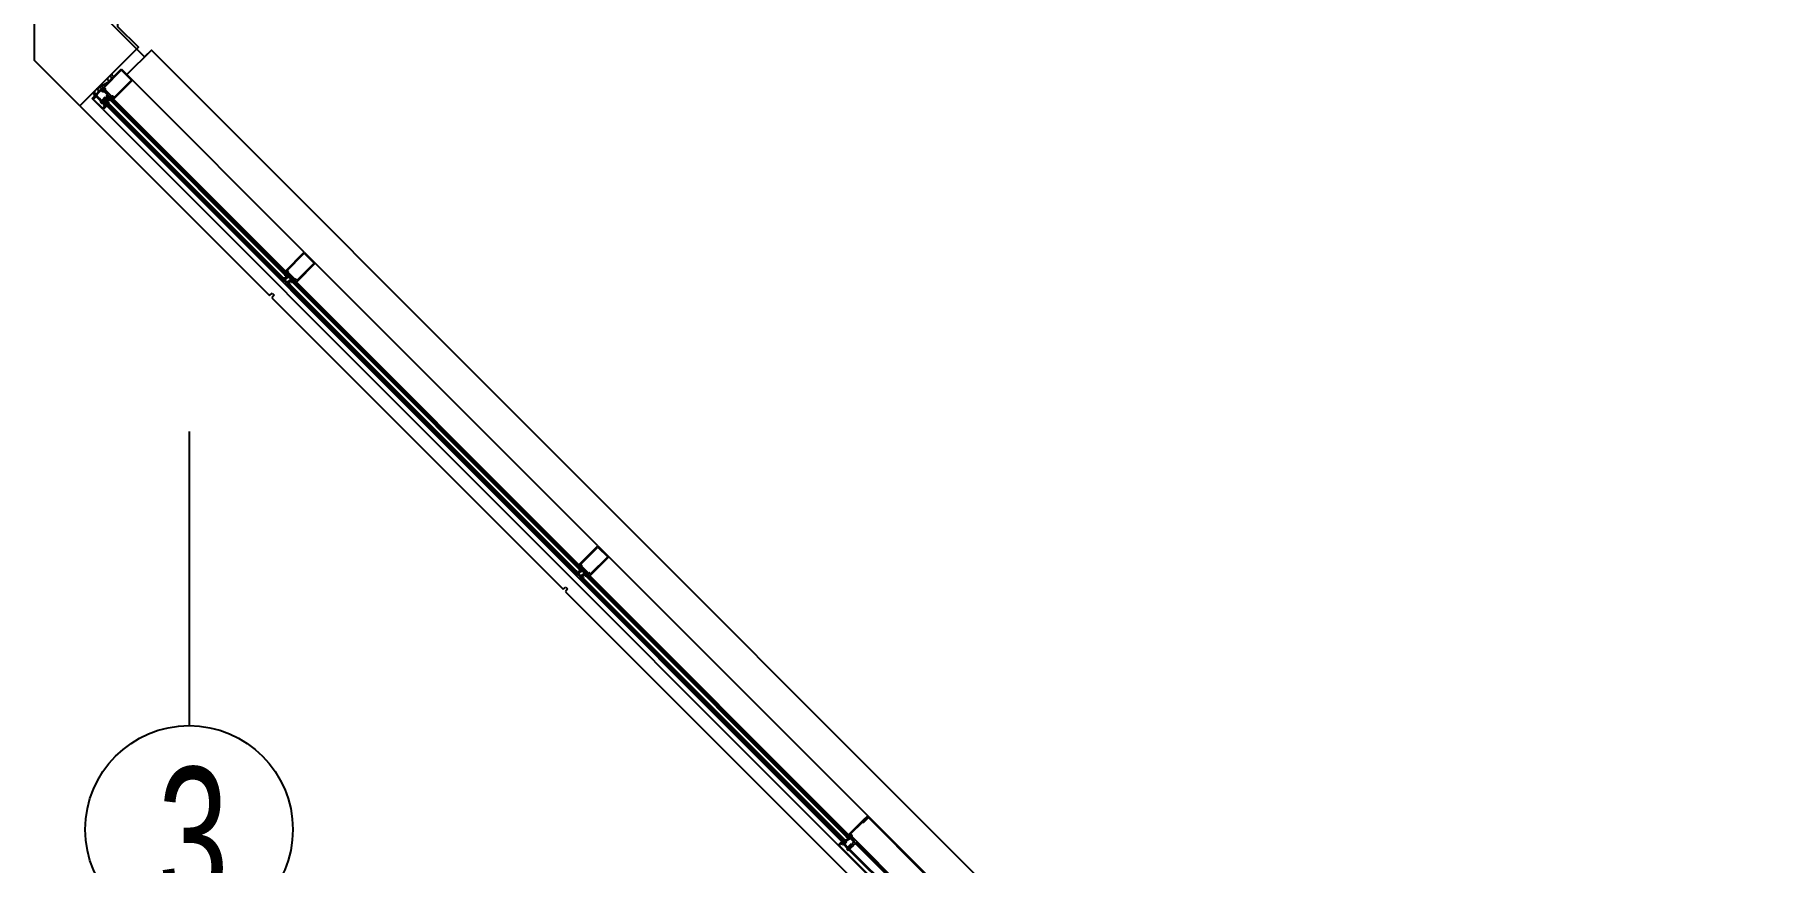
# Model space of a CAD drawing. Header units: inches. Extents: x -71 to 4528, y -885 to 4524.
# Drawn here: x 0 to 249.4, y 631.3 to 750.8 of the extents above; entities that cross this region are included whole.
import ezdxf

# ---------------------------------------------------------------- set-up
doc = ezdxf.new("R2010")
doc.units = ezdxf.units.IN
doc.header["$LTSCALE"] = 96
doc.header["$MEASUREMENT"] = 0
for name, color, linetype in [('A-Anno-Bldg', 7, 'Continuous'), ('A-Glaz-Exst', 53, 'Continuous'), ('A-Wall-Bldg', 235, 'Continuous')]:
    doc.layers.add(name, color=color, linetype=linetype)
doc.layers.add('Viewport', color=14, linetype='Continuous', plot=False)
doc.styles.add('XFINE_1-8', font='ARIALN.TTF', dxfattribs={"width": 0.8, "height": 10})

msp = doc.modelspace()

# ---------------------------------------------------------------- linework, layer by layer
at = {"layer": 'A-Anno-Bldg'}
msp.add_lwpolyline([(22.33, 693.47), (22.33, 651.01)], dxfattribs=at)
msp.add_circle((22.33, 636.01), 15, dxfattribs=at)
at = {"layer": 'A-Glaz-Exst'}
for p, q in [((6.56, 740.52), (0, 747.08)), ((12.48, 745.74), (12.57, 745.83)), ((12.57, 745.83), (14.16, 744.24)), ((10.43, 744.4), (9.01, 742.98)), ((9.01, 742.98), (10.78, 744.04)), ((12.48, 745.74), (9.99, 743.25)), ((10.1, 743.23), (12.54, 745.67)), ((10.78, 744.04), (10.43, 744.4)), ((10.56, 744.47), (10.55, 744.44)), ((10.55, 744.44), (10.55, 744.41)), ((10.55, 744.41), (10.55, 744.39)), ((10.55, 744.39), (10.55, 744.36)), ((10.55, 744.36), (10.55, 744.34)), ((10.55, 744.34), (10.55, 744.32)), ((10.55, 744.32), (10.56, 744.29)), ((10.57, 744.49), (10.56, 744.47)), ((10.56, 744.29), (10.57, 744.27)), ((10.58, 744.52), (10.57, 744.49)), ((10.57, 744.27), (10.58, 744.25)), ((10.6, 744.54), (10.58, 744.52)), ((10.58, 744.25), (10.59, 744.24)), ((10.59, 744.24), (10.6, 744.22)), ((10.61, 744.57), (10.6, 744.54)), ((10.6, 744.22), (10.62, 744.2)), ((10.63, 744.59), (10.61, 744.57)), ((10.62, 744.2), (10.64, 744.19)), ((10.65, 744.61), (10.63, 744.59)), ((10.64, 744.19), (10.66, 744.18)), ((10.67, 744.63), (10.65, 744.61)), ((10.66, 744.18), (10.68, 744.17)), ((10.69, 744.66), (10.67, 744.63)), ((10.68, 744.17), (10.7, 744.17)), ((10.71, 744.67), (10.69, 744.66)), ((10.7, 744.17), (10.73, 744.16)), ((10.74, 744.69), (10.71, 744.67)), ((10.73, 744.16), (10.75, 744.16)), ((10.76, 744.71), (10.74, 744.69)), ((10.75, 744.16), (10.77, 744.16)), ((10.79, 744.72), (10.76, 744.71)), ((10.77, 744.16), (10.8, 744.16)), ((10.81, 744.73), (10.79, 744.72)), ((10.8, 744.16), (10.83, 744.17)), ((10.84, 744.74), (10.81, 744.73)), ((10.83, 744.17), (10.85, 744.18)), ((10.86, 744.75), (10.84, 744.74)), ((10.85, 744.18), (10.88, 744.19)), ((10.89, 744.75), (10.86, 744.75)), ((10.88, 744.19), (10.9, 744.2)), ((10.91, 744.75), (10.89, 744.75)), ((10.9, 744.2), (10.93, 744.21)), ((10.94, 744.76), (10.91, 744.75)), ((10.93, 744.21), (10.95, 744.23)), ((10.96, 744.75), (10.94, 744.76)), ((10.95, 744.23), (10.98, 744.24)), ((10.99, 744.75), (10.96, 744.75)), ((10.98, 744.24), (11, 744.26)), ((11.01, 744.74), (10.99, 744.75)), ((11, 744.26), (11.02, 744.28)), ((11.03, 744.74), (11.01, 744.74)), ((11.02, 744.28), (11.04, 744.3)), ((11.05, 744.72), (11.03, 744.74)), ((11.04, 744.3), (11.06, 744.33)), ((11.07, 744.71), (11.05, 744.72)), ((11.06, 744.33), (11.08, 744.35)), ((11.08, 744.7), (11.07, 744.71)), ((11.1, 744.68), (11.08, 744.7)), ((11.08, 744.35), (11.09, 744.37)), ((11.09, 744.37), (11.11, 744.4)), ((11.11, 744.66), (11.1, 744.68)), ((11.12, 744.64), (11.11, 744.66)), ((11.11, 744.4), (11.12, 744.42)), ((11.13, 744.62), (11.12, 744.64)), ((11.12, 744.42), (11.13, 744.45)), ((11.14, 744.6), (11.13, 744.62)), ((11.13, 744.48), (11.14, 744.5)), ((11.13, 744.45), (11.13, 744.48)), ((11.14, 744.58), (11.14, 744.6)), ((11.14, 744.55), (11.14, 744.58)), ((11.14, 744.53), (11.14, 744.55)), ((11.14, 744.5), (11.14, 744.53)), ((14.16, 744.24), (11.42, 741.5)), ((11.56, 741.77), (14, 744.21)), ((14, 744.21), (12.48, 745.74)), ((12.54, 745.67), (12.48, 745.74)), ((38.99, 719.4), (14.16, 744.24)), ((8.32, 741.58), (8.85, 742.11)), ((9.92, 739.99), (8.32, 741.58)), ((8.51, 741.7), (8.4, 741.59)), ((8.4, 741.59), (9.92, 740.07)), ((8.58, 741.63), (8.51, 741.7)), ((8.7, 741.89), (8.55, 741.74)), ((8.55, 741.74), (8.62, 741.67)), ((8.7, 741.89), (8.64, 741.66)), ((8.64, 741.66), (8.68, 741.62)), ((8.66, 742.52), (8.65, 742.49)), ((8.65, 742.49), (8.65, 742.47)), ((8.65, 742.47), (8.65, 742.45)), ((8.65, 742.45), (8.66, 742.42)), ((8.67, 742.57), (8.66, 742.55)), ((8.66, 742.55), (8.66, 742.52)), ((8.66, 742.42), (8.66, 742.4)), ((8.66, 742.4), (8.67, 742.38)), ((8.68, 742.6), (8.67, 742.57)), ((8.67, 742.38), (8.68, 742.36)), ((8.69, 742.62), (8.68, 742.6)), ((8.68, 742.36), (8.7, 742.34)), ((8.68, 741.62), (8.92, 741.87)), ((8.7, 742.65), (8.69, 742.62)), ((8.72, 742.67), (8.7, 742.65)), ((8.7, 742.34), (8.71, 742.33)), ((8.74, 741.86), (8.7, 741.89)), ((8.74, 741.86), (8.7, 741.89)), ((8.71, 742.33), (8.73, 742.31)), ((8.73, 742.7), (8.72, 742.67)), ((8.75, 742.72), (8.73, 742.7)), ((8.73, 742.31), (8.75, 742.3)), ((8.88, 742.09), (8.74, 741.86)), ((8.88, 742.09), (8.74, 741.86)), ((8.77, 742.74), (8.75, 742.72)), ((8.75, 742.3), (8.76, 742.29)), ((8.76, 742.29), (8.79, 742.28)), ((8.79, 742.76), (8.77, 742.74)), ((8.82, 742.78), (8.79, 742.76)), ((8.79, 742.28), (8.81, 742.27)), ((8.81, 742.27), (8.83, 742.27)), ((8.84, 742.8), (8.82, 742.78)), ((8.83, 742.27), (8.86, 742.27)), ((8.87, 742.81), (8.84, 742.8)), ((8.85, 742.11), (9.69, 742.95)), ((8.85, 742.11), (8.88, 742.09)), ((8.85, 742.11), (8.88, 742.09)), ((8.86, 742.27), (8.88, 742.27)), ((8.89, 742.83), (8.87, 742.81)), ((8.88, 742.27), (8.91, 742.27)), ((8.92, 742.84), (8.89, 742.83)), ((8.91, 742.27), (8.93, 742.27)), ((8.94, 742.85), (8.92, 742.84)), ((8.92, 741.87), (9.36, 741.44)), ((8.93, 742.27), (8.96, 742.28)), ((8.97, 742.85), (8.94, 742.85)), ((8.96, 742.28), (8.98, 742.29)), ((8.96, 742), (9.11, 742.26)), ((9.44, 741.52), (8.96, 742)), ((8.99, 742.86), (8.97, 742.85)), ((8.98, 742.29), (9.01, 742.3)), ((9.02, 742.86), (8.99, 742.86)), ((9.01, 742.98), (9.37, 742.63)), ((9.01, 742.3), (9.03, 742.32)), ((9.04, 742.86), (9.02, 742.86)), ((9.03, 742.32), (9.06, 742.33)), ((9.07, 742.86), (9.04, 742.86)), ((9.06, 742.33), (9.08, 742.35)), ((9.09, 742.86), (9.07, 742.86)), ((9.08, 742.35), (9.11, 742.37)), ((9.11, 742.85), (9.09, 742.86)), ((9.14, 742.84), (9.11, 742.85)), ((9.11, 742.26), (9.65, 742.8)), ((9.11, 742.37), (9.13, 742.39)), ((9.13, 742.39), (9.15, 742.41)), ((9.16, 742.83), (9.14, 742.84)), ((9.15, 742.41), (9.17, 742.43)), ((9.17, 742.82), (9.16, 742.83)), ((9.19, 742.8), (9.17, 742.82)), ((9.17, 742.43), (9.18, 742.46)), ((9.18, 742.46), (9.2, 742.48)), ((9.2, 742.79), (9.19, 742.8)), ((9.22, 742.77), (9.2, 742.79)), ((9.2, 742.48), (9.21, 742.5)), ((9.21, 742.5), (9.22, 742.53)), ((9.23, 742.75), (9.22, 742.77)), ((9.22, 742.53), (9.23, 742.56)), ((9.24, 742.73), (9.23, 742.75)), ((9.23, 742.56), (9.24, 742.58)), ((9.24, 742.71), (9.24, 742.73)), ((9.25, 742.68), (9.24, 742.71)), ((9.24, 742.61), (9.25, 742.63)), ((9.24, 742.58), (9.24, 742.61)), ((9.25, 742.66), (9.25, 742.68)), ((9.25, 742.63), (9.25, 742.66)), ((9.36, 741.44), (9.4, 741.44)), ((9.4, 741.44), (9.4, 741.39)), ((9.4, 741.39), (9.72, 741.07)), ((9.81, 741.16), (9.49, 741.48)), ((9.52, 741.06), (9.6, 741.14)), ((9.76, 740.82), (9.52, 741.06)), ((9.57, 741.16), (9.6, 741.19)), ((9.86, 740.87), (9.57, 741.16)), ((9.58, 741), (9.66, 741.08)), ((9.6, 741.19), (9.89, 740.9)), ((9.65, 742.8), (9.67, 742.78)), ((9.65, 742.71), (9.81, 742.56)), ((9.81, 742.84), (9.69, 742.95)), ((9.7, 741.27), (9.77, 741.35)), ((9.81, 741.16), (9.7, 741.27)), ((9.7, 740.88), (9.78, 740.96)), ((9.71, 742.94), (9.84, 743.07)), ((9.8, 742.85), (9.71, 742.94)), ((9.83, 742.62), (9.72, 742.74)), ((9.72, 741.07), (9.77, 741.07)), ((9.75, 742.79), (9.76, 742.8)), ((9.78, 742.69), (9.75, 742.79)), ((9.76, 742.8), (9.79, 742.75)), ((9.84, 740.9), (9.76, 740.82)), ((9.77, 741.33), (10.23, 741.8)), ((9.78, 741.31), (9.77, 741.33)), ((9.77, 741.07), (9.77, 741.02)), ((9.77, 741.02), (10.03, 740.76)), ((9.88, 742.66), (9.78, 742.69)), ((9.78, 741.31), (9.79, 741.31)), ((9.79, 742.75), (9.8, 742.76)), ((9.83, 743.09), (9.99, 743.25)), ((9.84, 743.08), (9.83, 743.09)), ((9.84, 742.72), (9.83, 742.71)), ((9.83, 742.71), (9.88, 742.68)), ((9.88, 743.08), (9.84, 743.08)), ((9.84, 743.07), (10.25, 742.67)), ((10.21, 740.76), (9.86, 741.11)), ((9.97, 741), (9.86, 741.11)), ((9.89, 740.9), (9.86, 740.87)), ((9.88, 743.03), (9.88, 743.08)), ((9.89, 743.02), (9.88, 743.03)), ((9.88, 742.68), (9.88, 742.66)), ((9.94, 743.02), (9.89, 743.02)), ((10.14, 741.54), (9.91, 741.31)), ((9.92, 742.6), (9.94, 742.62)), ((9.92, 741.31), (9.94, 741.33)), ((10.03, 742.62), (9.93, 742.72)), ((10.05, 742.6), (9.93, 742.72)), ((9.94, 742.98), (9.94, 743.02)), ((9.94, 742.97), (9.94, 742.98)), ((9.94, 742.62), (9.98, 742.58)), ((9.94, 741.35), (9.95, 741.36)), ((9.95, 741.36), (10.06, 741.38)), ((10.05, 741.08), (9.97, 741)), ((9.99, 743.25), (10.22, 743.02)), ((9.99, 743.25), (10.1, 743.14)), ((10, 741.04), (10.88, 741.92)), ((11.01, 741.79), (10, 741.04)), ((10.12, 740.91), (10, 741.04)), ((10.01, 741.22), (10.24, 741.44)), ((10.02, 741.24), (10.01, 741.22)), ((10.01, 741.09), (10.01, 741.09)), ((10.03, 741.07), (10.01, 741.08)), ((10.5, 741.53), (10.03, 741.07)), ((10.1, 743.01), (10.05, 743.07)), ((10.25, 742.67), (10.05, 742.6)), ((10.06, 741.25), (10.05, 741.24)), ((10.07, 742.84), (10.06, 742.85)), ((10.08, 741.36), (10.06, 741.25)), ((10.11, 742.84), (10.07, 742.84)), ((10.16, 742.95), (10.1, 743.01)), ((10.11, 742.8), (10.11, 742.84)), ((10.12, 742.79), (10.11, 742.8)), ((10.25, 741), (10.11, 740.87)), ((10.11, 740.87), (10.2, 740.78)), ((10.17, 742.79), (10.12, 742.79)), ((10.12, 740.91), (10.88, 741.92)), ((11.01, 741.79), (10.12, 740.91)), ((10.28, 741.58), (10.14, 741.54)), ((10.17, 742.75), (10.17, 742.79)), ((10.18, 742.73), (10.17, 742.75)), ((10.67, 742.24), (10.18, 742.73)), ((10.2, 742.84), (11.18, 741.87)), ((10.23, 741.8), (10.26, 741.69)), ((10.41, 741.19), (10.23, 741.02)), ((10.23, 741.02), (36.04, 715.21)), ((10.24, 741.44), (10.28, 741.58)), ((10.65, 740.6), (10.25, 741)), ((10.26, 741.69), (10.43, 741.86)), ((10.31, 741.02), (36.04, 715.3)), ((10.37, 741.05), (36.08, 715.34)), ((10.56, 741.73), (10.39, 741.56)), ((10.39, 741.56), (10.5, 741.53)), ((10.4, 741.11), (36.12, 715.38)), ((10.41, 741.97), (10.67, 742.24)), ((10.43, 741.86), (10.41, 741.89)), ((36.21, 715.39), (10.41, 741.19)), ((10.43, 741.17), (10.78, 741.52)), ((10.69, 740.91), (10.43, 741.17)), ((10.79, 741.43), (10.53, 741.16)), ((10.53, 741.11), (10.67, 740.97)), ((10.58, 741.71), (10.56, 741.73)), ((10.82, 741.36), (10.59, 741.13)), ((10.94, 741.98), (10.67, 741.71)), ((10.73, 740.96), (10.69, 740.91)), ((10.72, 740.97), (10.74, 740.98)), ((10.75, 740.98), (10.73, 740.96)), ((10.74, 740.98), (10.75, 740.98)), ((10.94, 741.72), (10.76, 741.55)), ((10.76, 741.55), (36.57, 715.74)), ((10.78, 741.52), (11.04, 741.27)), ((10.84, 741.55), (36.57, 715.83)), ((10.99, 741.28), (10.84, 741.43)), ((10.88, 741.92), (11.01, 741.79)), ((10.9, 741.58), (36.61, 715.87)), ((10.93, 741.64), (36.65, 715.92)), ((11.08, 741.84), (10.94, 741.98)), ((36.74, 715.92), (10.94, 741.72)), ((10.95, 741.71), (11.08, 741.83)), ((11.36, 741.3), (10.95, 741.71)), ((10.97, 741.21), (10.99, 741.23)), ((10.98, 741.2), (10.97, 741.21)), ((10.99, 741.22), (10.98, 741.2)), ((11.04, 741.27), (10.99, 741.22)), ((11.12, 741.84), (11.08, 741.84)), ((11.08, 741.83), (11.17, 741.74)), ((11.12, 741.79), (11.12, 741.84)), ((11.13, 741.78), (11.12, 741.79)), ((11.17, 741.78), (11.13, 741.78)), ((11.17, 741.74), (11.17, 741.78)), ((11.18, 741.73), (11.17, 741.74)), ((11.22, 741.78), (11.22, 741.8)), ((11.22, 741.8), (11.32, 741.77)), ((11.27, 741.75), (11.22, 741.78)), ((11.26, 741.74), (11.27, 741.75)), ((11.34, 741.77), (11.28, 741.83)), ((11.31, 741.71), (11.3, 741.7)), ((11.31, 741.61), (11.3, 741.61)), ((11.3, 741.61), (11.42, 741.5)), ((11.34, 741.66), (11.31, 741.71)), ((11.35, 741.61), (11.31, 741.61)), ((11.32, 741.77), (11.35, 741.67)), ((11.4, 741.72), (11.34, 741.77)), ((11.35, 741.67), (11.34, 741.66)), ((11.35, 741.89), (11.47, 741.77)), ((11.35, 741.56), (11.35, 741.61)), ((11.36, 741.55), (11.35, 741.56)), ((11.41, 741.55), (11.36, 741.55)), ((11.42, 741.5), (11.36, 741.3)), ((11.41, 741.51), (11.41, 741.55)), ((11.42, 741.5), (11.41, 741.51)), ((36.25, 716.66), (11.42, 741.5)), ((6.55, 740.53), (33.95, 713.13)), ((10.45, 740.52), (9.92, 739.99)), ((9.92, 740.07), (10.03, 740.18)), ((9.92, 739.99), (116.15, 633.75)), ((10.03, 740.18), (9.96, 740.25)), ((9.99, 740.35), (9.97, 740.33)), ((9.97, 740.33), (10.01, 740.3)), ((9.99, 740.61), (10.09, 740.5)), ((10.08, 740.4), (9.99, 740.35)), ((10, 740.29), (10.07, 740.22)), ((10.01, 740.3), (10.03, 740.32)), ((10.03, 740.32), (10.22, 740.37)), ((10.07, 740.22), (10.22, 740.37)), ((10.23, 740.54), (10.11, 740.66)), ((10.16, 740.73), (10.15, 740.72)), ((10.15, 740.72), (10.18, 740.62)), ((10.19, 740.68), (10.16, 740.73)), ((10.18, 740.62), (10.28, 740.59)), ((10.2, 740.69), (10.19, 740.68)), ((10.19, 740.41), (10.42, 740.55)), ((10.19, 740.41), (10.39, 740.52)), ((10.22, 740.37), (10.19, 740.41)), ((10.22, 740.37), (10.19, 740.41)), ((10.24, 740.63), (10.25, 740.65)), ((10.29, 740.61), (10.24, 740.63)), ((10.28, 740.59), (10.29, 740.61)), ((10.33, 740.65), (10.45, 740.53)), ((10.39, 740.58), (10.33, 740.64)), ((10.39, 740.52), (10.39, 740.58)), ((10.42, 740.55), (10.45, 740.52)), ((10.45, 740.53), (10.65, 740.6)), ((116.82, 634.16), (10.45, 740.53)), ((36.25, 716.66), (38.99, 719.4)), ((36.43, 716.66), (38.99, 719.23)), ((38.99, 719.4), (40.58, 717.81)), ((38.99, 719.23), (40.41, 717.81)), ((36.22, 716), (36.2, 715.98)), ((36.2, 715.98), (36.21, 715.97)), ((36.21, 715.97), (36.23, 715.99)), ((36.27, 716.04), (36.22, 716)), ((36.84, 716.07), (36.25, 716.66)), ((36.52, 715.78), (36.27, 716.04)), ((36.28, 715.99), (36.43, 715.84)), ((36.5, 716.41), (36.38, 716.28)), ((36.54, 716.55), (36.43, 716.66)), ((36.61, 716.61), (36.54, 716.55)), ((36.57, 715.74), (36.74, 715.92)), ((36.61, 716.48), (36.68, 716.55)), ((37.66, 715.43), (36.61, 716.48)), ((36.76, 715.98), (36.72, 715.94)), ((36.83, 715.91), (36.76, 715.98)), ((36.8, 716.03), (36.84, 716.07)), ((36.87, 715.96), (36.8, 716.03)), ((36.87, 715.96), (36.83, 715.91)), ((36.92, 716), (36.87, 715.96)), ((37.18, 715.74), (36.92, 716)), ((40.41, 717.81), (37.84, 715.25)), ((40.58, 717.81), (37.84, 715.07)), ((81.42, 676.98), (40.58, 717.81)), ((33.95, 713.13), (34.35, 713.44)), ((34.35, 713.44), (34.62, 713.17)), ((35.96, 715.73), (35.91, 715.69)), ((35.91, 715.69), (36.17, 715.43)), ((35.97, 715.75), (35.96, 715.73)), ((35.96, 715.72), (35.98, 715.74)), ((36.11, 715.53), (35.96, 715.67)), ((35.98, 715.74), (35.97, 715.75)), ((36.04, 715.21), (36.21, 715.39)), ((36.36, 715.82), (36.13, 715.59)), ((36.43, 715.79), (36.16, 715.53)), ((36.17, 715.43), (36.52, 715.78)), ((36.28, 715.35), (36.29, 715.38)), ((36.28, 715.32), (36.28, 715.35)), ((36.28, 715.29), (36.28, 715.32)), ((36.29, 715.27), (36.28, 715.29)), ((36.29, 715.4), (36.3, 715.43)), ((36.29, 715.38), (36.29, 715.4)), ((36.29, 715.25), (36.29, 715.27)), ((36.3, 715.22), (36.29, 715.25)), ((36.3, 715.43), (36.31, 715.46)), ((36.31, 715.2), (36.3, 715.22)), ((36.31, 715.46), (36.33, 715.49)), ((36.33, 715.18), (36.31, 715.2)), ((36.33, 715.49), (36.34, 715.52)), ((36.34, 715.16), (36.33, 715.18)), ((36.34, 715.52), (36.36, 715.54)), ((36.36, 715.15), (36.34, 715.16)), ((36.36, 715.54), (36.38, 715.57)), ((36.38, 715.14), (36.36, 715.15)), ((36.38, 715.57), (36.4, 715.59)), ((36.4, 715.12), (36.38, 715.14)), ((36.39, 714.86), (36.57, 715.03)), ((36.39, 714.86), (78.46, 672.78)), ((36.4, 715.59), (36.42, 715.62)), ((36.42, 715.12), (36.4, 715.12)), ((36.42, 715.62), (36.44, 715.64)), ((36.45, 715.11), (36.42, 715.12)), ((36.44, 715.64), (36.47, 715.66)), ((36.47, 715.1), (36.45, 715.11)), ((36.47, 715.66), (36.49, 715.68)), ((36.5, 715.1), (36.47, 715.1)), ((36.47, 714.86), (78.46, 672.87)), ((36.49, 715.68), (36.52, 715.7)), ((36.53, 715.1), (36.5, 715.1)), ((36.52, 715.7), (36.55, 715.71)), ((36.56, 715.11), (36.53, 715.1)), ((36.53, 714.89), (78.51, 672.92)), ((36.55, 715.71), (36.58, 715.73)), ((36.58, 715.11), (36.56, 715.11)), ((36.56, 714.95), (78.55, 672.96)), ((78.64, 672.96), (36.57, 715.03)), ((36.58, 715.73), (36.61, 715.74)), ((36.61, 715.12), (36.58, 715.11)), ((36.61, 715.74), (36.63, 715.75)), ((36.61, 714.99), (36.96, 715.34)), ((36.64, 715.13), (36.61, 715.12)), ((36.87, 714.73), (36.61, 714.99)), ((36.63, 715.75), (36.66, 715.75)), ((36.67, 715.15), (36.64, 715.13)), ((36.66, 715.75), (36.69, 715.75)), ((36.7, 715.16), (36.67, 715.15)), ((36.69, 715.75), (36.72, 715.75)), ((36.72, 715.18), (36.7, 715.16)), ((36.97, 715.25), (36.71, 714.98)), ((36.71, 714.93), (36.85, 714.79)), ((36.72, 715.75), (36.74, 715.75)), ((36.75, 715.2), (36.72, 715.18)), ((36.74, 715.75), (36.77, 715.75)), ((36.77, 715.22), (36.75, 715.2)), ((36.77, 715.75), (36.79, 715.74)), ((36.8, 715.24), (36.77, 715.22)), ((37, 715.18), (36.77, 714.95)), ((36.79, 715.74), (36.82, 715.73)), ((36.82, 715.26), (36.8, 715.24)), ((36.82, 715.73), (36.84, 715.72)), ((36.84, 715.29), (36.82, 715.26)), ((36.84, 715.72), (36.86, 715.71)), ((36.86, 715.32), (36.84, 715.29)), ((36.86, 715.71), (36.87, 715.69)), ((36.88, 715.34), (36.86, 715.32)), ((36.87, 715.69), (36.89, 715.68)), ((36.91, 714.78), (36.87, 714.73)), ((36.89, 715.37), (36.88, 715.34)), ((36.89, 715.68), (36.9, 715.66)), ((36.91, 715.4), (36.89, 715.37)), ((36.9, 715.66), (36.91, 715.64)), ((36.9, 714.79), (36.92, 714.8)), ((36.91, 715.64), (36.92, 715.61)), ((36.92, 715.43), (36.91, 715.4)), ((36.93, 714.79), (36.91, 714.78)), ((36.92, 715.61), (36.93, 715.59)), ((36.92, 715.39), (37.1, 715.56)), ((36.93, 715.48), (36.92, 715.46)), ((36.92, 715.46), (36.92, 715.43)), ((36.92, 715.39), (78.99, 673.31)), ((36.92, 714.8), (36.93, 714.79)), ((36.93, 715.59), (36.93, 715.56)), ((36.93, 715.56), (36.94, 715.54)), ((36.94, 715.54), (36.93, 715.51)), ((36.93, 715.51), (36.93, 715.48)), ((36.96, 715.34), (37.22, 715.09)), ((37, 715.39), (78.99, 673.4)), ((37.17, 715.1), (37.02, 715.25)), ((37.06, 715.42), (79.04, 673.45)), ((37.13, 715.69), (37.09, 715.65)), ((37.09, 715.65), (37.16, 715.58)), ((37.09, 715.48), (79.08, 673.49)), ((79.17, 673.49), (37.1, 715.56)), ((37.16, 715.58), (37.12, 715.54)), ((37.13, 715.69), (37.18, 715.74)), ((37.21, 715.62), (37.13, 715.69)), ((37.15, 715.03), (37.17, 715.05)), ((37.16, 715.02), (37.15, 715.03)), ((37.18, 715.04), (37.16, 715.02)), ((37.22, 715.09), (37.18, 715.04)), ((37.25, 715.67), (37.21, 715.62)), ((37.84, 715.07), (37.25, 715.67)), ((37.59, 715.32), (37.46, 715.2)), ((37.73, 715.5), (37.66, 715.43)), ((37.73, 715.36), (37.79, 715.43)), ((37.84, 715.25), (37.73, 715.36)), ((78.68, 674.24), (37.84, 715.07)), ((34.62, 713.17), (34.31, 712.77)), ((34.31, 712.77), (76.38, 670.7)), ((78.68, 674.24), (81.42, 676.98)), ((78.85, 674.24), (81.42, 676.8)), ((81.42, 676.98), (83.01, 675.38)), ((81.42, 676.8), (82.83, 675.38)), ((78.65, 673.57), (78.63, 673.55)), ((78.63, 673.55), (78.64, 673.54)), ((78.64, 673.54), (78.66, 673.56)), ((78.69, 673.61), (78.65, 673.57)), ((79.27, 673.64), (78.68, 674.24)), ((78.95, 673.36), (78.69, 673.61)), ((78.71, 673.56), (78.85, 673.42)), ((78.93, 673.98), (78.8, 673.86)), ((78.97, 674.12), (78.85, 674.24)), ((79.04, 674.19), (78.97, 674.12)), ((78.99, 673.31), (79.17, 673.49)), ((79.04, 674.05), (79.1, 674.12)), ((80.09, 673), (79.04, 674.05)), ((79.19, 673.56), (79.14, 673.51)), ((79.26, 673.49), (79.19, 673.56)), ((79.23, 673.6), (79.27, 673.64)), ((79.3, 673.53), (79.23, 673.6)), ((79.3, 673.53), (79.26, 673.49)), ((79.34, 673.57), (79.3, 673.53)), ((79.6, 673.31), (79.34, 673.57)), ((82.83, 675.38), (80.27, 672.82)), ((83.01, 675.38), (80.27, 672.64)), ((120.4, 638), (83.01, 675.38)), ((76.38, 670.7), (76.78, 671.01)), ((76.78, 671.01), (77.04, 670.75)), ((78.38, 673.3), (78.34, 673.26)), ((78.34, 673.26), (78.59, 673)), ((78.4, 673.32), (78.38, 673.3)), ((78.39, 673.29), (78.41, 673.31)), ((78.54, 673.1), (78.39, 673.25)), ((78.41, 673.31), (78.4, 673.32)), ((78.46, 672.78), (78.64, 672.96)), ((78.79, 673.39), (78.56, 673.16)), ((78.85, 673.37), (78.59, 673.1)), ((78.59, 673), (78.95, 673.36)), ((78.71, 672.95), (78.72, 672.98)), ((78.71, 672.92), (78.71, 672.95)), ((78.71, 672.89), (78.71, 672.92)), ((78.71, 672.87), (78.71, 672.89)), ((78.72, 672.84), (78.71, 672.87)), ((78.72, 672.98), (78.73, 673.01)), ((78.72, 672.82), (78.72, 672.84)), ((78.73, 672.8), (78.72, 672.82)), ((78.73, 673.01), (78.74, 673.03)), ((78.74, 672.77), (78.73, 672.8)), ((78.74, 673.03), (78.75, 673.06)), ((78.75, 672.75), (78.74, 672.77)), ((78.75, 673.06), (78.77, 673.09)), ((78.77, 672.74), (78.75, 672.75)), ((78.77, 673.09), (78.78, 673.12)), ((78.79, 672.72), (78.77, 672.74)), ((78.78, 673.12), (78.8, 673.14)), ((78.81, 672.71), (78.79, 672.72)), ((78.8, 673.14), (78.82, 673.17)), ((78.83, 672.7), (78.81, 672.71)), ((78.82, 673.17), (78.85, 673.19)), ((78.82, 672.43), (78.99, 672.61)), ((78.82, 672.43), (117.21, 634.04)), ((78.85, 672.69), (78.83, 672.7)), ((78.85, 673.19), (78.87, 673.21)), ((78.88, 672.68), (78.85, 672.69)), ((78.87, 673.21), (78.9, 673.24)), ((78.9, 672.68), (78.88, 672.68)), ((78.9, 673.24), (78.92, 673.25)), ((78.93, 672.68), (78.9, 672.68)), ((78.9, 672.43), (117.21, 634.12)), ((78.92, 673.25), (78.95, 673.27)), ((78.95, 672.68), (78.93, 672.68)), ((78.95, 673.27), (78.98, 673.29)), ((78.98, 672.68), (78.95, 672.68)), ((78.95, 672.47), (117.25, 634.17)), ((78.98, 673.29), (79, 673.3)), ((79.01, 672.69), (78.98, 672.68)), ((117.38, 634.22), (78.99, 672.61)), ((78.99, 672.52), (117.3, 634.21)), ((79, 673.3), (79.03, 673.31)), ((79.04, 672.7), (79.01, 672.69)), ((79.03, 673.31), (79.06, 673.32)), ((79.04, 672.56), (79.39, 672.92)), ((79.07, 672.71), (79.04, 672.7)), ((79.29, 672.31), (79.04, 672.56)), ((79.06, 673.32), (79.09, 673.32)), ((79.1, 672.72), (79.07, 672.71)), ((79.09, 673.32), (79.12, 673.33)), ((79.12, 672.73), (79.1, 672.72)), ((79.12, 673.33), (79.14, 673.33)), ((79.15, 672.75), (79.12, 672.73)), ((79.4, 672.82), (79.13, 672.55)), ((79.13, 672.5), (79.28, 672.36)), ((79.14, 673.33), (79.17, 673.33)), ((79.18, 672.77), (79.15, 672.75)), ((79.17, 673.33), (79.2, 673.32)), ((79.2, 672.79), (79.18, 672.77)), ((79.42, 672.76), (79.19, 672.53)), ((79.2, 673.32), (79.22, 673.32)), ((79.23, 672.81), (79.2, 672.79)), ((79.22, 673.32), (79.24, 673.31)), ((79.25, 672.84), (79.23, 672.81)), ((79.24, 673.31), (79.26, 673.3)), ((79.27, 672.86), (79.25, 672.84)), ((79.26, 673.3), (79.28, 673.28)), ((79.29, 672.89), (79.27, 672.86)), ((79.28, 673.28), (79.3, 673.27)), ((79.3, 672.92), (79.29, 672.89)), ((79.34, 672.35), (79.29, 672.31)), ((79.3, 673.27), (79.32, 673.25)), ((79.32, 672.94), (79.3, 672.92)), ((79.32, 673.25), (79.33, 673.23)), ((79.33, 672.97), (79.32, 672.94)), ((79.33, 673.23), (79.34, 673.21)), ((79.34, 673), (79.33, 672.97)), ((79.33, 672.36), (79.35, 672.38)), ((79.34, 673.21), (79.35, 673.19)), ((79.35, 673.03), (79.34, 673)), ((79.35, 672.37), (79.34, 672.35)), ((79.35, 673.19), (79.36, 673.16)), ((79.35, 672.96), (79.52, 673.14)), ((79.36, 673.06), (79.35, 673.03)), ((79.35, 672.96), (117.74, 634.57)), ((79.35, 672.38), (79.35, 672.37)), ((79.36, 673.16), (79.36, 673.14)), ((79.36, 673.14), (79.36, 673.11)), ((79.36, 673.11), (79.36, 673.08)), ((79.36, 673.08), (79.36, 673.06)), ((79.39, 672.92), (79.65, 672.66)), ((79.43, 672.96), (117.74, 634.65)), ((79.59, 672.67), (79.45, 672.82)), ((79.48, 673), (117.78, 634.7)), ((79.56, 673.27), (79.52, 673.22)), ((79.52, 673.22), (79.59, 673.15)), ((117.91, 634.75), (79.52, 673.14)), ((79.52, 673.05), (117.83, 634.74)), ((79.59, 673.15), (79.55, 673.11)), ((79.56, 673.27), (79.6, 673.31)), ((79.63, 673.2), (79.56, 673.27)), ((79.6, 672.62), (79.58, 672.6)), ((79.58, 672.61), (79.59, 672.62)), ((79.58, 672.6), (79.58, 672.61)), ((79.65, 672.66), (79.6, 672.62)), ((79.67, 673.24), (79.63, 673.2)), ((80.27, 672.64), (79.67, 673.24)), ((80.02, 672.9), (79.89, 672.77)), ((80.15, 673.07), (80.09, 673)), ((80.15, 672.94), (80.22, 673)), ((80.27, 672.82), (80.15, 672.94)), ((117.65, 635.26), (80.27, 672.64)), ((77.04, 670.75), (76.73, 670.35)), ((76.73, 670.35), (118.81, 628.27)), ((119.7, 637.29), (117.67, 635.27)), ((119.66, 637.09), (117.94, 635.37)), ((120.4, 638), (119.69, 637.29)), ((119.69, 637.29), (119.73, 637.25)), ((119.7, 637.29), (119.78, 637.21)), ((119.78, 637.21), (120.27, 637.69)), ((119.82, 637.25), (120.4, 637.82)), ((120.4, 637.65), (119.87, 637.12)), ((120.36, 637.69), (120.4, 637.65)), ((128.88, 629.51), (120.4, 638)), ((120.4, 637.82), (128.71, 629.51)), ((116.15, 633.75), (116.68, 634.28)), ((124.64, 625.27), (116.15, 633.75)), ((116.34, 633.87), (116.23, 633.76)), ((116.23, 633.76), (124.65, 625.35)), ((116.41, 633.8), (116.34, 633.87)), ((116.53, 634.06), (116.38, 633.91)), ((116.38, 633.91), (116.45, 633.84)), ((116.47, 633.88), (116.53, 634.06)), ((116.53, 633.83), (116.47, 633.88)), ((116.57, 634.03), (116.53, 634.06)), ((116.53, 634.06), (116.58, 634.03)), ((116.59, 633.94), (116.53, 633.83)), ((116.71, 634.26), (116.57, 634.03)), ((116.58, 634.03), (116.69, 634.23)), ((116.68, 634.28), (116.71, 634.26)), ((116.69, 634.29), (116.76, 634.49)), ((116.81, 634.18), (116.69, 634.29)), ((116.69, 634.23), (116.74, 634.23)), ((116.78, 633.86), (116.69, 633.95)), ((116.7, 634.07), (116.82, 633.95)), ((116.74, 634.23), (116.75, 634.22)), ((116.75, 634.22), (116.75, 634.18)), ((116.75, 634.18), (116.79, 634.18)), ((116.76, 634.49), (117.16, 634.09)), ((116.76, 634.12), (116.77, 634.13)), ((116.79, 634.02), (116.76, 634.12)), ((116.77, 634.13), (116.8, 634.08)), ((116.79, 634.18), (116.8, 634.17)), ((116.89, 633.99), (116.79, 634.02)), ((116.8, 634.08), (116.81, 634.09)), ((116.85, 634.04), (116.84, 634.03)), ((116.84, 634.03), (116.89, 634)), ((116.89, 634), (116.89, 633.99)), ((117.46, 633.33), (116.9, 633.89)), ((116.92, 634.05), (116.93, 634.04)), ((116.93, 634.04), (116.93, 634)), ((116.93, 634), (116.97, 634)), ((117.03, 633.96), (116.94, 634.04)), ((116.97, 634), (116.98, 633.99)), ((116.98, 633.99), (116.98, 633.94)), ((116.98, 633.94), (117.03, 633.94)), ((117.16, 634.09), (117.03, 633.96)), ((117.03, 633.94), (117.55, 633.42)), ((117.1, 634.59), (117.05, 634.54)), ((117.05, 634.54), (117.31, 634.29)), ((117.12, 634.61), (117.1, 634.59)), ((117.11, 634.58), (117.12, 634.6)), ((117.25, 634.39), (117.11, 634.53)), ((117.12, 634.6), (117.12, 634.61)), ((117.21, 634.04), (117.38, 634.22)), ((117.5, 634.68), (117.27, 634.45)), ((117.57, 634.65), (117.3, 634.39)), ((117.31, 634.29), (117.66, 634.64)), ((117.36, 634.85), (117.34, 634.84)), ((117.34, 634.84), (117.35, 634.83)), ((117.35, 634.83), (117.37, 634.85)), ((117.41, 634.9), (117.36, 634.85)), ((117.66, 634.64), (117.41, 634.9)), ((117.42, 634.85), (117.57, 634.7)), ((117.66, 635.26), (117.47, 635.2)), ((117.47, 635.2), (117.87, 634.8)), ((117.6, 633.51), (118.07, 633.98)), ((117.78, 635.14), (117.66, 635.26)), ((117.79, 635.15), (117.67, 635.27)), ((117.74, 634.57), (117.91, 634.75)), ((117.98, 633.72), (117.75, 633.49)), ((117.78, 633.53), (117.77, 633.52)), ((117.9, 633.56), (117.78, 633.53)), ((117.83, 635.2), (117.82, 635.18)), ((117.82, 635.18), (117.88, 635.15)), ((117.93, 635.17), (117.83, 635.2)), ((117.85, 633.39), (118.08, 633.62)), ((117.88, 635.15), (117.86, 635.14)), ((117.87, 634.8), (118, 634.92)), ((118.34, 633.71), (117.87, 633.25)), ((118, 635.13), (117.89, 635.25)), ((117.89, 633.43), (117.91, 633.54)), ((118.51, 634.42), (117.9, 635.03)), ((117.91, 635.1), (117.92, 635.11)), ((118, 634.92), (117.91, 635.01)), ((117.92, 635.11), (117.95, 635.06)), ((117.96, 635.07), (117.93, 635.17)), ((117.94, 635.37), (118.12, 635.19)), ((117.95, 635.06), (117.96, 635.07)), ((118.12, 633.76), (117.98, 633.72)), ((118.07, 633.98), (118.1, 633.87)), ((118.08, 633.62), (118.12, 633.76)), ((118.1, 633.87), (118.27, 634.04)), ((118.12, 635.01), (118.11, 635)), ((118.11, 635), (125.89, 627.22)), ((118.4, 633.91), (118.23, 633.74)), ((118.23, 633.74), (118.34, 633.71)), ((118.25, 634.15), (118.51, 634.42)), ((118.27, 634.04), (118.25, 634.07)), ((118.42, 633.89), (118.4, 633.91)), ((118.78, 634.15), (118.51, 633.89)), ((125.04, 627.89), (118.78, 634.15)), ((117.43, 633.31), (117.35, 633.24)), ((117.35, 633.24), (117.6, 632.99)), ((117.43, 633.36), (117.41, 633.34)), ((117.41, 633.34), (117.7, 633.05)), ((117.41, 633.18), (117.49, 633.25)), ((117.72, 633.07), (117.43, 633.36)), ((117.5, 633.33), (117.46, 633.33)), ((117.5, 633.29), (117.5, 633.33)), ((124.17, 626.62), (117.5, 633.29)), ((117.61, 633.52), (117.53, 633.45)), ((117.53, 633.45), (117.64, 633.34)), ((117.54, 633.06), (117.61, 633.13)), ((117.59, 633.38), (124.26, 626.71)), ((117.62, 633.49), (117.6, 633.51)), ((117.6, 632.99), (117.67, 633.07)), ((117.62, 633.48), (117.62, 633.49)), ((117.7, 633.28), (117.8, 633.17)), ((117.7, 633.05), (117.72, 633.07)), ((117.77, 633.5), (117.75, 633.48)), ((117.8, 633.17), (117.88, 633.25)), ((117.84, 633.4), (117.86, 633.42)), ((117.84, 633.26), (117.84, 633.26)), ((117.87, 633.25), (117.85, 633.26)), ((117.88, 633.42), (117.89, 633.43))]:
    msp.add_line(p, q, dxfattribs=at)
for centre, radius, start, end in [((11.49, 745.11), 0.333, 176.425, 273.575), ((8.35, 741.96), 0.333, 356.425, 93.575), ((8.6, 741.65), 0.0249, 225, 315), ((8.6, 741.65), 0.0249, 315, 45), ((9.47, 741.5), 0.0311, 315, 135), ((9.81, 742.71), 0.155, 152.8222, 179.8555), ((9.81, 742.71), 0.093, 92.4639, 165.3306), ((9.81, 741.34), 0.0381, 167.5519, 224.9685), ((9.85, 741.38), 0.0929, 225, 315), ((9.85, 741.37), 0.0929, 225, 315), ((9.76, 742.8), 0.0621, 315, 45), ((9.8, 742.82), 0.0182, 273.194, 45.694), ((9.81, 742.71), 0.155, 270.515, 315.1983), ((9.83, 741.14), 0.0401, 315, 135), ((9.83, 741.14), 0.0311, 315, 135), ((9.81, 742.71), 0.093, 284.6695, 357.5361), ((9.89, 742.67), 0.0621, 45, 135), ((9.92, 742.71), 0.018, 44.6045, 177.1045), ((9.96, 742.98), 0.018, 225.0545, 356.6545), ((9.95, 741.34), 0.0152, 135, 225), ((10.07, 742.98), 0.0931, 103.7444, 176.6444), ((10, 742.6), 0.0311, 225, 315), ((10.07, 741.16), 0.0932, 135, 225), ((10.08, 741.15), 0.0932, 135, 225), ((10.04, 741.11), 0.0385, 225.9702, 283.3868), ((10.04, 741.25), 0.0152, 225, 315), ((10, 742.6), 0.0311, 315, 45), ((10.07, 742.86), 0.0183, 93.644, 225.244), ((10.07, 741.37), 0.0148, 347.9833, 102.0167), ((10.07, 742.98), 0.0928, 273.1607, 346.0607), ((10.15, 743.19), 0.0621, 135, 225), ((10.07, 742.98), 0.187, 315.4764, 346.3598), ((10.16, 742.95), 0.0922, 346.6296, 45.3462), ((10.45, 741.93), 0.0621, 135, 225), ((10.55, 741.14), 0.0352, 135, 225), ((10.55, 741.18), 0.0601, 242.7212, 314.7712), ((10.63, 741.75), 0.0621, 225, 315), ((10.7, 740.99), 0.0349, 225, 315), ((10.82, 741.4), 0.0352, 45, 135), ((10.78, 741.41), 0.0596, 315.1682, 27.2182), ((10.96, 741.26), 0.0345, 315, 45), ((11.21, 741.79), 0.0618, 225, 315), ((11.31, 741.74), 0.186, 104.0236, 134.9069), ((11.19, 741.74), 0.018, 225.0545, 356.6545), ((11.31, 741.74), 0.0931, 103.7444, 176.6444), ((11.28, 741.83), 0.0933, 44.5283, 103.2449), ((11.34, 741.66), 0.0621, 135, 225), ((11.31, 741.63), 0.0183, 93.644, 225.244), ((11.31, 741.74), 0.0928, 273.1607, 346.0607), ((11.52, 741.81), 0.0621, 225, 315), ((9.98, 740.27), 0.0249, 45, 135), ((9.98, 740.27), 0.0249, 135, 225), ((10.2, 740.63), 0.219, 143.5541, 187.2041), ((10.05, 740.46), 0.0621, 300.0931, 45.0931), ((10.2, 740.63), 0.093, 92.4639, 165.3306), ((10.16, 740.73), 0.0621, 315, 45), ((10.2, 740.75), 0.0177, 272.5887, 45.0887), ((10.2, 740.63), 0.093, 284.6695, 357.5361), ((10.29, 740.6), 0.0621, 45, 135), ((10.31, 740.63), 0.0182, 46.1759, 178.6759), ((36.15, 716.64), 0.105, 256.3687, 13.8521), ((36.25, 715.96), 0.0352, 45, 135), ((36.4, 715.82), 0.0352, 315, 45), ((36.64, 716.58), 0.0466, 45, 135), ((36.64, 716.58), 0.047, 315, 45), ((35.99, 715.7), 0.0352, 135, 225), ((36.05, 714.87), 0.343, 358.1917, 91.8083), ((36.14, 715.55), 0.0349, 225, 315), ((36.18, 715.55), 0.0605, 134.9002, 206.9502), ((36.41, 715.78), 0.0602, 63.5023, 135.5523), ((36.73, 714.96), 0.0345, 135, 225), ((36.73, 715), 0.0596, 242.7818, 314.8318), ((36.88, 714.81), 0.0349, 225, 315), ((37, 715.22), 0.0352, 45, 135), ((36.96, 715.23), 0.0596, 315.1682, 27.2182), ((37.14, 715.08), 0.0345, 315, 45), ((37.82, 714.97), 0.105, 76.2583, 193.7417), ((37.76, 715.46), 0.0466, 45, 135), ((37.76, 715.46), 0.0463, 315, 45), ((78.58, 674.21), 0.105, 256.2583, 13.7417), ((78.68, 673.54), 0.0349, 45, 135), ((79.07, 674.15), 0.0463, 45, 135), ((79.07, 674.15), 0.0463, 315, 45), ((78.42, 673.27), 0.0345, 135, 225), ((78.47, 672.44), 0.343, 358.1917, 91.8083), ((78.6, 673.12), 0.0596, 135.1682, 207.2182), ((78.56, 673.13), 0.0349, 225, 315), ((78.83, 673.35), 0.0596, 62.7818, 134.8318), ((78.83, 673.39), 0.0352, 315, 45), ((79.16, 672.53), 0.0352, 135, 225), ((79.15, 672.57), 0.0602, 243.5023, 315.5523), ((79.3, 672.38), 0.0352, 225, 315), ((79.42, 672.79), 0.0349, 45, 135), ((79.38, 672.8), 0.0605, 314.9003, 26.9502), ((79.57, 672.65), 0.0352, 315, 45), ((80.24, 672.54), 0.105, 76.3687, 193.8521), ((80.19, 673.04), 0.0466, 45, 135), ((80.19, 673.04), 0.047, 315, 45), ((119.61, 638.15), 1.07, 273.083, 284.4496), ((119.78, 637.29), 0.0621, 225, 315), ((120.31, 637.65), 0.0621, 45, 135), ((116.43, 633.82), 0.0249, 225, 315), ((116.43, 633.82), 0.0249, 315, 45), ((116.65, 633.91), 0.0618, 44.9437, 149.9437), ((116.79, 634.04), 0.093, 92.4639, 165.3306), ((116.79, 634.04), 0.186, 266.1476, 304.9976), ((116.79, 634.15), 0.0178, 271.7894, 44.2894), ((116.77, 634.13), 0.0615, 315, 45), ((116.79, 634.04), 0.0923, 284.3491, 357.2157), ((116.9, 634), 0.0618, 45, 135), ((116.91, 634.04), 0.0182, 46.1759, 178.6759), ((117.13, 634.56), 0.0345, 135, 225), ((117.28, 634.41), 0.0349, 225, 315), ((117.32, 634.4), 0.0597, 134.7746, 206.8246), ((117.4, 634.82), 0.0352, 45, 135), ((117.55, 634.64), 0.0601, 62.7212, 134.7712), ((117.54, 634.68), 0.0352, 315, 45), ((117.82, 635.19), 0.0621, 225, 315), ((117.8, 635.16), 0.0177, 224.9113, 357.4113), ((117.91, 635.15), 0.0932, 104.4728, 177.3395), ((117.95, 635.06), 0.0621, 135, 225), ((117.91, 635.04), 0.0177, 92.5887, 225.0887), ((117.9, 633.54), 0.0148, 347.9833, 102.0167), ((117.91, 635.15), 0.0935, 272.8561, 345.7227), ((118.03, 635.1), 0.125, 315, 45), ((118.29, 634.11), 0.0621, 135, 225), ((118.47, 633.93), 0.0621, 225, 315), ((117.57, 633.4), 0.0311, 315, 135), ((117.65, 633.51), 0.0392, 167.8487, 225.2654), ((117.69, 633.56), 0.0929, 225, 315), ((117.69, 633.55), 0.0932, 225, 315), ((117.67, 633.31), 0.0401, 315, 135), ((117.78, 633.51), 0.0145, 135, 225), ((117.9, 633.33), 0.0925, 135, 225), ((117.92, 633.33), 0.0932, 135, 225), ((117.87, 633.29), 0.0392, 224.7346, 282.1513), ((117.87, 633.43), 0.0152, 225, 315)]:
    msp.add_arc(centre, radius, start, end, dxfattribs=at)
at = {"layer": 'A-Wall-Bldg'}
for p, q in [((0, 747.08), (0, 789.08)), ((13.36, 745.03), (16.89, 748.56)), ((6.56, 740.52), (11.16, 745.13))]:
    msp.add_line(p, q, dxfattribs=at)
msp.add_lwpolyline([(765.37, 51.99), (757.99, 51.99), (757.99, 52.99), (712.46, 52.99), (398.29, 367.16), (397.58, 366.46), (392.36, 371.67), (419.67, 398.98), (398.98, 419.66), (371.68, 392.36), (366.46, 397.58), (367.17, 398.28), (16.89, 748.56), (15.9, 747.57), (10.04, 753.44), (34.63, 753.44), (34.66, 782.69), (11.99, 782.69), (11.99, 790.06), (12.99, 790.06), (12.99, 1118)], dxfattribs=at)
at = {"layer": 'Viewport'}
msp.add_lwpolyline([(3.95, 1119), (3.95, 789.06), (11.99, 789.06), (11.99, 751.96), (15.03, 749), (9.35, 743.31), (361.48, 391.18), (367.17, 396.87), (396.87, 367.17), (391.18, 361.48), (708.71, 43.95), (758.99, 43.95), (758.99, 51.99), (805.97, 51.99), (809.47, 48.48), (803.79, 42.79), (842.64, 3.95), (1119.01, 3.95), (1119.01, 11.99), (1161, 11.99), (1161, 3.95), (1479, 3.95)], dxfattribs=at)

# ---------------------------------------------------------------- texts
at = {"layer": 'A-Anno-Bldg', "insert": (6.75, 624.73), "char_height": 20, "attachment_point": 7, "style": 'XFINE_1-8'}
msp.add_mtext_dynamic_manual_height_columns('\\pi11.084;3', width=30.758, gutter_width=50, heights=[0], dxfattribs=at)

doc.saveas('drawing.dxf')
